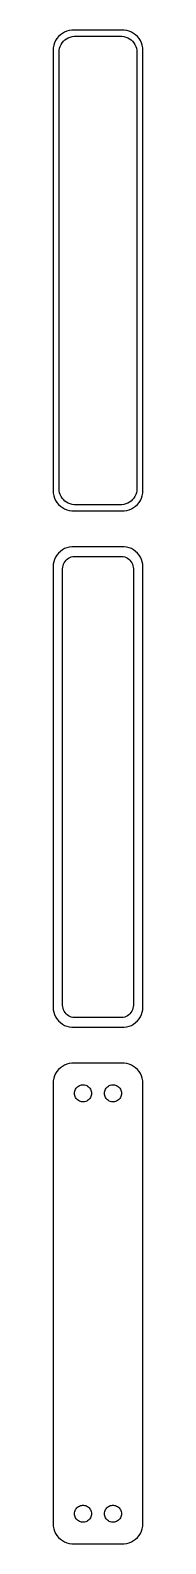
# Model space of a CAD drawing. Header units: metres. Extents: x -11 to 11, y 327 to 705.
import ezdxf

# ---------------------------------------------------------------- set-up
doc = ezdxf.new("R2010")
doc.units = ezdxf.units.M

msp = doc.modelspace()

# ---------------------------------------------------------------- linework, layer by layer
for p, q in [((-9.89484, 703.423), (-10.2951, 702.939)), ((-9.43712, 703.853), (-9.89484, 703.423)), ((-8.92912, 704.222), (-9.43712, 703.853)), ((-8.37889, 704.524), (-8.92912, 704.222)), ((-7.79507, 704.755), (-8.37889, 704.524)), ((-7.8933, 702.877), (-7.45311, 703.119)), ((-7.1869, 704.911), (-7.79507, 704.755)), ((-7.45311, 703.119), (-6.98605, 703.304)), ((-6.56395, 704.99), (-7.1869, 704.911)), ((-6.98605, 703.304), (-6.49951, 703.429)), ((6.56395, 704.99), (-6.56395, 704.99)), ((-6.49951, 703.429), (-6.00116, 703.492)), ((-6.00116, 703.492), (6.00116, 703.492)), ((6.00116, 703.492), (6.49951, 703.429)), ((6.49951, 703.429), (6.98605, 703.304)), ((7.1869, 704.911), (6.56395, 704.99)), ((6.98605, 703.304), (7.45311, 703.119)), ((7.79507, 704.755), (7.1869, 704.911)), ((7.45311, 703.119), (7.8933, 702.877)), ((8.37889, 704.524), (7.79507, 704.755)), ((8.92912, 704.222), (8.37889, 704.524)), ((9.43712, 703.853), (8.92912, 704.222)), ((9.89484, 703.423), (9.43712, 703.853)), ((10.2951, 702.939), (9.89484, 703.423)), ((-11.2106, 700.627), (-11.25, 700)), ((-11.25, 700), (-11.25, 590)), ((-11.0929, 701.243), (-11.2106, 700.627)), ((-10.8989, 701.841), (-11.0929, 701.243)), ((-10.6315, 702.409), (-10.8989, 701.841)), ((-10.2951, 702.939), (-10.6315, 702.409)), ((-9.75, 699.5), (-9.71844, 700.001)), ((-9.75, 590.5), (-9.75, 699.5)), ((-9.71844, 700.001), (-9.62433, 700.495)), ((-9.62433, 700.495), (-9.4691, 700.972)), ((-9.4691, 700.972), (-9.25522, 701.427)), ((-9.25522, 701.427), (-8.98605, 701.851)), ((-8.98605, 701.851), (-8.66586, 702.238)), ((-8.66586, 702.238), (-8.29968, 702.582)), ((-8.29968, 702.582), (-7.8933, 702.877)), ((7.8933, 702.877), (8.29968, 702.582)), ((8.29968, 702.582), (8.66586, 702.238)), ((8.66586, 702.238), (8.98605, 701.851)), ((8.98605, 701.851), (9.25522, 701.427)), ((9.25522, 701.427), (9.4691, 700.972)), ((9.4691, 700.972), (9.62433, 700.495)), ((9.62433, 700.495), (9.71844, 700.001)), ((9.71844, 700.001), (9.75, 699.5)), ((9.75, 699.5), (9.75, 590.5)), ((10.6315, 702.409), (10.2951, 702.939)), ((10.8989, 701.841), (10.6315, 702.409)), ((11.0929, 701.243), (10.8989, 701.841)), ((11.2106, 700.627), (11.0929, 701.243)), ((11.25, 700), (11.2106, 700.627)), ((11.25, 590), (11.25, 700)), ((-11.25, 590), (-11.2106, 589.373)), ((-9.71844, 589.999), (-9.75, 590.5)), ((-9.62433, 589.505), (-9.71844, 589.999)), ((9.71844, 589.999), (9.62433, 589.505)), ((9.75, 590.5), (9.71844, 589.999)), ((11.2106, 589.373), (11.25, 590)), ((-11.2106, 589.373), (-11.0929, 588.757)), ((-11.0929, 588.757), (-10.8989, 588.159)), ((-10.8989, 588.159), (-10.6315, 587.591)), ((-10.6315, 587.591), (-10.2951, 587.061)), ((-10.2951, 587.061), (-9.89484, 586.577)), ((-9.89484, 586.577), (-9.43712, 586.147)), ((-9.4691, 589.028), (-9.62433, 589.505)), ((-9.25522, 588.573), (-9.4691, 589.028)), ((-9.43712, 586.147), (-8.92912, 585.778)), ((-8.98605, 588.149), (-9.25522, 588.573)), ((-8.66586, 587.762), (-8.98605, 588.149)), ((-8.29968, 587.418), (-8.66586, 587.762)), ((-7.8933, 587.123), (-8.29968, 587.418)), ((-7.45311, 586.881), (-7.8933, 587.123)), ((-6.98605, 586.696), (-7.45311, 586.881)), ((-6.49951, 586.571), (-6.98605, 586.696)), ((-6.00116, 586.508), (-6.49951, 586.571)), ((6.00116, 586.508), (-6.00116, 586.508)), ((6.49951, 586.571), (6.00116, 586.508)), ((6.98605, 586.696), (6.49951, 586.571)), ((7.45311, 586.881), (6.98605, 586.696)), ((7.8933, 587.123), (7.45311, 586.881)), ((8.29968, 587.418), (7.8933, 587.123)), ((8.66586, 587.762), (8.29968, 587.418)), ((8.98605, 588.149), (8.66586, 587.762)), ((8.92912, 585.778), (9.43712, 586.147)), ((9.25522, 588.573), (8.98605, 588.149)), ((9.4691, 589.028), (9.25522, 588.573)), ((9.43712, 586.147), (9.89484, 586.577)), ((9.62433, 589.505), (9.4691, 589.028)), ((9.89484, 586.577), (10.2951, 587.061)), ((10.2951, 587.061), (10.6315, 587.591)), ((10.6315, 587.591), (10.8989, 588.159)), ((10.8989, 588.159), (11.0929, 588.757)), ((11.0929, 588.757), (11.2106, 589.373)), ((-8.92912, 585.778), (-8.37889, 585.476)), ((-8.37889, 585.476), (-7.79507, 585.245)), ((-7.79507, 585.245), (-7.1869, 585.089)), ((-7.1869, 585.089), (-6.56395, 585.01)), ((-6.56395, 585.01), (6.56395, 585.01)), ((6.56395, 585.01), (7.1869, 585.089)), ((7.1869, 585.089), (7.79507, 585.245)), ((7.79507, 585.245), (8.37889, 585.476)), ((8.37889, 585.476), (8.92912, 585.778)), ((-9.43712, 574.853), (-9.89484, 574.423)), ((-8.92912, 575.222), (-9.43712, 574.853)), ((-8.37889, 575.524), (-8.92912, 575.222)), ((-7.79507, 575.755), (-8.37889, 575.524)), ((-7.1869, 575.911), (-7.79507, 575.755)), ((-6.56395, 575.99), (-7.1869, 575.911)), ((6.56395, 575.99), (-6.56395, 575.99)), ((7.1869, 575.911), (6.56395, 575.99)), ((7.79507, 575.755), (7.1869, 575.911)), ((8.37889, 575.524), (7.79507, 575.755)), ((8.92912, 575.222), (8.37889, 575.524)), ((9.43712, 574.853), (8.92912, 575.222)), ((9.89484, 574.423), (9.43712, 574.853)), ((-11.2106, 571.627), (-11.25, 571)), ((-11.25, 571), (-11.25, 461)), ((-11.0929, 572.243), (-11.2106, 571.627)), ((-10.8989, 572.841), (-11.0929, 572.243)), ((-10.6315, 573.409), (-10.8989, 572.841)), ((-10.2951, 573.939), (-10.6315, 573.409)), ((-9.89484, 574.423), (-10.2951, 573.939)), ((-8.86292, 570.5), (-8.83836, 570.89)), ((-8.83836, 570.89), (-8.76512, 571.274)), ((-8.76512, 571.274), (-8.64432, 571.646)), ((-8.64432, 571.646), (-8.47786, 572)), ((-8.47786, 572), (-8.2684, 572.33)), ((-8.2684, 572.33), (-8.01921, 572.631)), ((-8.01921, 572.631), (-7.73424, 572.899)), ((-7.73424, 572.899), (-7.41798, 573.128)), ((-7.41798, 573.128), (-7.07541, 573.317)), ((-7.07541, 573.317), (-6.71194, 573.461)), ((-6.71194, 573.461), (-6.3333, 573.558)), ((-6.3333, 573.558), (-5.94545, 573.607)), ((-5.94545, 573.607), (5.94545, 573.607)), ((5.94545, 573.607), (6.3333, 573.558)), ((6.3333, 573.558), (6.71194, 573.461)), ((6.71194, 573.461), (7.07541, 573.317)), ((7.07541, 573.317), (7.41798, 573.128)), ((7.41798, 573.128), (7.73424, 572.899)), ((7.73424, 572.899), (8.01921, 572.631)), ((8.01921, 572.631), (8.2684, 572.33)), ((8.2684, 572.33), (8.47786, 572)), ((8.47786, 572), (8.64432, 571.646)), ((8.64432, 571.646), (8.76512, 571.274)), ((8.76512, 571.274), (8.83836, 570.89)), ((8.83836, 570.89), (8.86292, 570.5)), ((10.2951, 573.939), (9.89484, 574.423)), ((10.6315, 573.409), (10.2951, 573.939)), ((10.8989, 572.841), (10.6315, 573.409)), ((11.0929, 572.243), (10.8989, 572.841)), ((11.2106, 571.627), (11.0929, 572.243)), ((11.25, 571), (11.2106, 571.627)), ((11.25, 461), (11.25, 571)), ((-8.86292, 461.5), (-8.86292, 570.5)), ((8.86292, 570.5), (8.86292, 461.5)), ((-8.83836, 461.11), (-8.86292, 461.5)), ((8.86292, 461.5), (8.83836, 461.11)), ((-11.25, 461), (-11.2106, 460.373)), ((-11.2106, 460.373), (-11.0929, 459.757)), ((-11.0929, 459.757), (-10.8989, 459.159)), ((-10.8989, 459.159), (-10.6315, 458.591)), ((-10.6315, 458.591), (-10.2951, 458.061)), ((-10.2951, 458.061), (-9.89484, 457.577)), ((-9.89484, 457.577), (-9.43712, 457.147)), ((-8.76512, 460.726), (-8.83836, 461.11)), ((-8.64432, 460.354), (-8.76512, 460.726)), ((-8.47786, 460), (-8.64432, 460.354)), ((-8.2684, 459.67), (-8.47786, 460)), ((-8.01921, 459.369), (-8.2684, 459.67)), ((-7.73424, 459.101), (-8.01921, 459.369)), ((-7.41798, 458.872), (-7.73424, 459.101)), ((-7.07541, 458.683), (-7.41798, 458.872)), ((-6.71194, 458.539), (-7.07541, 458.683)), ((-6.3333, 458.442), (-6.71194, 458.539)), ((-5.94545, 458.393), (-6.3333, 458.442)), ((5.94545, 458.393), (-5.94545, 458.393)), ((6.3333, 458.442), (5.94545, 458.393)), ((6.71194, 458.539), (6.3333, 458.442)), ((7.07541, 458.683), (6.71194, 458.539)), ((7.41798, 458.872), (7.07541, 458.683)), ((7.73424, 459.101), (7.41798, 458.872)), ((8.01921, 459.369), (7.73424, 459.101)), ((8.2684, 459.67), (8.01921, 459.369)), ((8.47786, 460), (8.2684, 459.67)), ((8.64432, 460.354), (8.47786, 460)), ((8.76512, 460.726), (8.64432, 460.354)), ((8.83836, 461.11), (8.76512, 460.726)), ((9.43712, 457.147), (9.89484, 457.577)), ((9.89484, 457.577), (10.2951, 458.061)), ((10.2951, 458.061), (10.6315, 458.591)), ((10.6315, 458.591), (10.8989, 459.159)), ((10.8989, 459.159), (11.0929, 459.757)), ((11.0929, 459.757), (11.2106, 460.373)), ((11.2106, 460.373), (11.25, 461)), ((-9.43712, 457.147), (-8.92912, 456.778)), ((-8.92912, 456.778), (-8.37889, 456.476)), ((-8.37889, 456.476), (-7.79507, 456.245)), ((-7.79507, 456.245), (-7.1869, 456.089)), ((-7.1869, 456.089), (-6.56395, 456.01)), ((-6.56395, 456.01), (6.56395, 456.01)), ((6.56395, 456.01), (7.1869, 456.089)), ((7.1869, 456.089), (7.79507, 456.245)), ((7.79507, 456.245), (8.37889, 456.476)), ((8.37889, 456.476), (8.92912, 456.778)), ((8.92912, 456.778), (9.43712, 457.147)), ((-8.92912, 446.222), (-9.43712, 445.853)), ((-8.37889, 446.524), (-8.92912, 446.222)), ((-7.79507, 446.755), (-8.37889, 446.524)), ((-7.1869, 446.911), (-7.79507, 446.755)), ((-6.56395, 446.99), (-7.1869, 446.911)), ((6.56395, 446.99), (-6.56395, 446.99)), ((7.1869, 446.911), (6.56395, 446.99)), ((7.79507, 446.755), (7.1869, 446.911)), ((8.37889, 446.524), (7.79507, 446.755)), ((8.92912, 446.222), (8.37889, 446.524)), ((9.43712, 445.853), (8.92912, 446.222)), ((-11.2106, 442.627), (-11.25, 442)), ((-11.0929, 443.243), (-11.2106, 442.627)), ((-10.8989, 443.841), (-11.0929, 443.243)), ((-10.6315, 444.409), (-10.8989, 443.841)), ((-10.2951, 444.939), (-10.6315, 444.409)), ((-9.89484, 445.423), (-10.2951, 444.939)), ((-9.43712, 445.853), (-9.89484, 445.423)), ((9.89484, 445.423), (9.43712, 445.853)), ((10.2951, 444.939), (9.89484, 445.423)), ((10.6315, 444.409), (10.2951, 444.939)), ((10.8989, 443.841), (10.6315, 444.409)), ((11.0929, 443.243), (10.8989, 443.841)), ((11.2106, 442.627), (11.0929, 443.243)), ((11.25, 442), (11.2106, 442.627)), ((-11.25, 442), (-11.25, 332)), ((-5.88528, 439.5), (-5.86845, 439.768)), ((-5.86845, 439.232), (-5.88528, 439.5)), ((-5.86845, 439.768), (-5.81821, 440.031)), ((-5.81821, 438.969), (-5.86845, 439.232)), ((-5.81821, 440.031), (-5.73534, 440.286)), ((-5.73534, 438.714), (-5.81821, 438.969)), ((-5.73534, 440.286), (-5.62117, 440.529)), ((-5.62117, 438.471), (-5.73534, 438.714)), ((-5.62117, 440.529), (-5.47748, 440.755)), ((-5.47748, 438.245), (-5.62117, 438.471)), ((-5.47748, 440.755), (-5.30655, 440.962)), ((-5.30655, 440.962), (-5.11108, 441.145)), ((-5.11108, 441.145), (-4.89413, 441.303)), ((-4.89413, 441.303), (-4.65915, 441.432)), ((-4.65915, 441.432), (-4.40984, 441.531)), ((-4.40984, 441.531), (-4.1501, 441.597)), ((-4.1501, 441.597), (-3.88406, 441.631)), ((-3.88406, 441.631), (-3.61592, 441.631)), ((-3.61592, 441.631), (-3.34988, 441.597)), ((-3.34988, 441.597), (-3.09015, 441.531)), ((-3.09015, 441.531), (-2.84084, 441.432)), ((-2.84084, 441.432), (-2.60585, 441.303)), ((-2.60585, 441.303), (-2.3889, 441.145)), ((-2.3889, 441.145), (-2.19344, 440.962)), ((-2.19344, 440.962), (-2.02251, 440.755)), ((-2.02251, 440.755), (-1.87881, 440.529)), ((-1.87881, 438.471), (-2.02251, 438.245)), ((-1.87881, 440.529), (-1.76465, 440.286)), ((-1.76465, 438.714), (-1.87881, 438.471)), ((-1.76465, 440.286), (-1.68178, 440.031)), ((-1.68178, 438.969), (-1.76465, 438.714)), ((-1.68178, 440.031), (-1.63153, 439.768)), ((-1.63153, 439.232), (-1.68178, 438.969)), ((-1.63153, 439.768), (-1.6147, 439.5)), ((-1.6147, 439.5), (-1.63153, 439.232)), ((1.6147, 439.5), (1.63153, 439.768)), ((1.63153, 439.232), (1.6147, 439.5)), ((1.63153, 439.768), (1.68178, 440.031)), ((1.68178, 438.969), (1.63153, 439.232)), ((1.68178, 440.031), (1.76465, 440.286)), ((1.76465, 438.714), (1.68178, 438.969)), ((1.76465, 440.286), (1.87881, 440.529)), ((1.87881, 438.471), (1.76465, 438.714)), ((1.87881, 440.529), (2.02251, 440.755)), ((2.02251, 438.245), (1.87881, 438.471)), ((2.02251, 440.755), (2.19344, 440.962)), ((2.19344, 440.962), (2.3889, 441.145)), ((2.3889, 441.145), (2.60585, 441.303)), ((2.60585, 441.303), (2.84084, 441.432)), ((2.84084, 441.432), (3.09015, 441.531)), ((3.09015, 441.531), (3.34988, 441.597)), ((3.34988, 441.597), (3.61592, 441.631)), ((3.61592, 441.631), (3.88406, 441.631)), ((3.88406, 441.631), (4.1501, 441.597)), ((4.1501, 441.597), (4.40984, 441.531)), ((4.40984, 441.531), (4.65915, 441.432)), ((4.65915, 441.432), (4.89413, 441.303)), ((4.89413, 441.303), (5.11108, 441.145)), ((5.11108, 441.145), (5.30655, 440.962)), ((5.30655, 440.962), (5.47748, 440.755)), ((5.47748, 440.755), (5.62117, 440.529)), ((5.62117, 438.471), (5.47748, 438.245)), ((5.62117, 440.529), (5.73534, 440.286)), ((5.73534, 438.714), (5.62117, 438.471)), ((5.73534, 440.286), (5.81821, 440.031)), ((5.81821, 438.969), (5.73534, 438.714)), ((5.81821, 440.031), (5.86845, 439.768)), ((5.86845, 439.232), (5.81821, 438.969)), ((5.86845, 439.768), (5.88528, 439.5)), ((5.88528, 439.5), (5.86845, 439.232)), ((11.25, 332), (11.25, 442)), ((-5.30655, 438.038), (-5.47748, 438.245)), ((-5.11108, 437.855), (-5.30655, 438.038)), ((-4.89413, 437.697), (-5.11108, 437.855)), ((-4.65915, 437.568), (-4.89413, 437.697)), ((-4.40984, 437.469), (-4.65915, 437.568)), ((-4.1501, 437.403), (-4.40984, 437.469)), ((-3.88406, 437.369), (-4.1501, 437.403)), ((-3.61592, 437.369), (-3.88406, 437.369)), ((-3.34988, 437.403), (-3.61592, 437.369)), ((-3.09015, 437.469), (-3.34988, 437.403)), ((-2.84084, 437.568), (-3.09015, 437.469)), ((-2.60585, 437.697), (-2.84084, 437.568)), ((-2.3889, 437.855), (-2.60585, 437.697)), ((-2.19344, 438.038), (-2.3889, 437.855)), ((-2.02251, 438.245), (-2.19344, 438.038)), ((2.19344, 438.038), (2.02251, 438.245)), ((2.3889, 437.855), (2.19344, 438.038)), ((2.60585, 437.697), (2.3889, 437.855)), ((2.84084, 437.568), (2.60585, 437.697)), ((3.09015, 437.469), (2.84084, 437.568)), ((3.34988, 437.403), (3.09015, 437.469)), ((3.61592, 437.369), (3.34988, 437.403)), ((3.88406, 437.369), (3.61592, 437.369)), ((4.1501, 437.403), (3.88406, 437.369)), ((4.40984, 437.469), (4.1501, 437.403)), ((4.65915, 437.568), (4.40984, 437.469)), ((4.89413, 437.697), (4.65915, 437.568)), ((5.11108, 437.855), (4.89413, 437.697)), ((5.30655, 438.038), (5.11108, 437.855)), ((5.47748, 438.245), (5.30655, 438.038)), ((-4.89413, 336.303), (-4.65915, 336.432)), ((-4.65915, 336.432), (-4.40984, 336.531)), ((-4.40984, 336.531), (-4.1501, 336.597)), ((-4.1501, 336.597), (-3.88406, 336.631)), ((-3.88406, 336.631), (-3.61592, 336.631)), ((-3.61592, 336.631), (-3.34988, 336.597)), ((-3.34988, 336.597), (-3.09015, 336.531)), ((-3.09015, 336.531), (-2.84084, 336.432)), ((-2.84084, 336.432), (-2.60585, 336.303)), ((2.60585, 336.303), (2.84084, 336.432)), ((2.84084, 336.432), (3.09015, 336.531)), ((3.09015, 336.531), (3.34988, 336.597)), ((3.34988, 336.597), (3.61592, 336.631)), ((3.61592, 336.631), (3.88406, 336.631)), ((3.88406, 336.631), (4.1501, 336.597)), ((4.1501, 336.597), (4.40984, 336.531)), ((4.40984, 336.531), (4.65915, 336.432)), ((4.65915, 336.432), (4.89413, 336.303)), ((-5.88528, 334.5), (-5.86845, 334.768)), ((-5.86845, 334.232), (-5.88528, 334.5)), ((-5.86845, 334.768), (-5.81821, 335.031)), ((-5.81821, 333.969), (-5.86845, 334.232)), ((-5.81821, 335.031), (-5.73534, 335.286)), ((-5.73534, 333.714), (-5.81821, 333.969)), ((-5.73534, 335.286), (-5.62117, 335.529)), ((-5.62117, 333.471), (-5.73534, 333.714)), ((-5.62117, 335.529), (-5.47748, 335.755)), ((-5.47748, 333.245), (-5.62117, 333.471)), ((-5.47748, 335.755), (-5.30655, 335.962)), ((-5.30655, 333.038), (-5.47748, 333.245)), ((-5.30655, 335.962), (-5.11108, 336.145)), ((-5.11108, 332.855), (-5.30655, 333.038)), ((-5.11108, 336.145), (-4.89413, 336.303)), ((-4.89413, 332.697), (-5.11108, 332.855)), ((-4.65915, 332.568), (-4.89413, 332.697)), ((-2.60585, 332.697), (-2.84084, 332.568)), ((-2.60585, 336.303), (-2.3889, 336.145)), ((-2.3889, 332.855), (-2.60585, 332.697)), ((-2.3889, 336.145), (-2.19344, 335.962)), ((-2.19344, 333.038), (-2.3889, 332.855)), ((-2.19344, 335.962), (-2.02251, 335.755)), ((-2.02251, 333.245), (-2.19344, 333.038)), ((-2.02251, 335.755), (-1.87881, 335.529)), ((-1.87881, 333.471), (-2.02251, 333.245)), ((-1.87881, 335.529), (-1.76465, 335.286)), ((-1.76465, 333.714), (-1.87881, 333.471)), ((-1.76465, 335.286), (-1.68178, 335.031)), ((-1.68178, 333.969), (-1.76465, 333.714)), ((-1.68178, 335.031), (-1.63153, 334.768)), ((-1.63153, 334.232), (-1.68178, 333.969)), ((-1.63153, 334.768), (-1.6147, 334.5)), ((-1.6147, 334.5), (-1.63153, 334.232)), ((1.6147, 334.5), (1.63153, 334.768)), ((1.63153, 334.232), (1.6147, 334.5)), ((1.63153, 334.768), (1.68178, 335.031)), ((1.68178, 333.969), (1.63153, 334.232)), ((1.68178, 335.031), (1.76465, 335.286)), ((1.76465, 333.714), (1.68178, 333.969)), ((1.76465, 335.286), (1.87881, 335.529)), ((1.87881, 333.471), (1.76465, 333.714)), ((1.87881, 335.529), (2.02251, 335.755)), ((2.02251, 333.245), (1.87881, 333.471)), ((2.02251, 335.755), (2.19344, 335.962)), ((2.19344, 333.038), (2.02251, 333.245)), ((2.19344, 335.962), (2.3889, 336.145)), ((2.3889, 332.855), (2.19344, 333.038)), ((2.3889, 336.145), (2.60585, 336.303)), ((2.60585, 332.697), (2.3889, 332.855)), ((2.84084, 332.568), (2.60585, 332.697)), ((4.89413, 332.697), (4.65915, 332.568)), ((4.89413, 336.303), (5.11108, 336.145)), ((5.11108, 332.855), (4.89413, 332.697)), ((5.11108, 336.145), (5.30655, 335.962)), ((5.30655, 333.038), (5.11108, 332.855)), ((5.30655, 335.962), (5.47748, 335.755)), ((5.47748, 333.245), (5.30655, 333.038)), ((5.47748, 335.755), (5.62117, 335.529)), ((5.62117, 333.471), (5.47748, 333.245)), ((5.62117, 335.529), (5.73534, 335.286)), ((5.73534, 333.714), (5.62117, 333.471)), ((5.73534, 335.286), (5.81821, 335.031)), ((5.81821, 333.969), (5.73534, 333.714)), ((5.81821, 335.031), (5.86845, 334.768)), ((5.86845, 334.232), (5.81821, 333.969)), ((5.86845, 334.768), (5.88528, 334.5)), ((5.88528, 334.5), (5.86845, 334.232)), ((-11.25, 332), (-11.2106, 331.373)), ((-11.2106, 331.373), (-11.0929, 330.757)), ((-11.0929, 330.757), (-10.8989, 330.159)), ((-10.8989, 330.159), (-10.6315, 329.591)), ((-10.6315, 329.591), (-10.2951, 329.061)), ((-10.2951, 329.061), (-9.89484, 328.577)), ((-4.40984, 332.469), (-4.65915, 332.568)), ((-4.1501, 332.403), (-4.40984, 332.469)), ((-3.88406, 332.369), (-4.1501, 332.403)), ((-3.61592, 332.369), (-3.88406, 332.369)), ((-3.34988, 332.403), (-3.61592, 332.369)), ((-3.09015, 332.469), (-3.34988, 332.403)), ((-2.84084, 332.568), (-3.09015, 332.469)), ((3.09015, 332.469), (2.84084, 332.568)), ((3.34988, 332.403), (3.09015, 332.469)), ((3.61592, 332.369), (3.34988, 332.403)), ((3.88406, 332.369), (3.61592, 332.369)), ((4.1501, 332.403), (3.88406, 332.369)), ((4.40984, 332.469), (4.1501, 332.403)), ((4.65915, 332.568), (4.40984, 332.469)), ((9.89484, 328.577), (10.2951, 329.061)), ((10.2951, 329.061), (10.6315, 329.591)), ((10.6315, 329.591), (10.8989, 330.159)), ((10.8989, 330.159), (11.0929, 330.757)), ((11.0929, 330.757), (11.2106, 331.373)), ((11.2106, 331.373), (11.25, 332)), ((-9.89484, 328.577), (-9.43712, 328.147)), ((-9.43712, 328.147), (-8.92912, 327.778)), ((-8.92912, 327.778), (-8.37889, 327.476)), ((-8.37889, 327.476), (-7.79507, 327.245)), ((-7.79507, 327.245), (-7.1869, 327.089)), ((-7.1869, 327.089), (-6.56395, 327.01)), ((-6.56395, 327.01), (6.56395, 327.01)), ((6.56395, 327.01), (7.1869, 327.089)), ((7.1869, 327.089), (7.79507, 327.245)), ((7.79507, 327.245), (8.37889, 327.476)), ((8.37889, 327.476), (8.92912, 327.778)), ((8.92912, 327.778), (9.43712, 328.147)), ((9.43712, 328.147), (9.89484, 328.577))]:
    msp.add_line(p, q)

doc.saveas('drawing.dxf')
